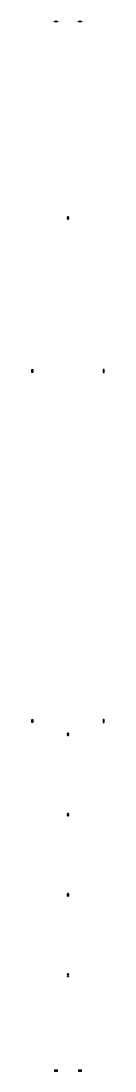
# Model space of a CAD drawing. Extents: x -100 to 1700, y -100 to 26050.
import ezdxf

# ---------------------------------------------------------------- set-up
doc = ezdxf.new("R2010")
doc.units = 0
doc.layers.add('GAP', color=1, linetype='continuous')
doc.layers.add('PIN', color=3, linetype='continuous')

# ---------------------------------------------------------------- blocks, each defined once
blk = doc.blocks.new('Q6GAP')
for points in [[(810.7, 21176.2), (810.7, 21176.9), (789.3, 21176.9), (789.3, 21176.2), (810.7, 21176.2)], [(790, 21159.2), (790, 21176.2), (789.3, 21176.2), (789.3, 21159.2), (790, 21159.2)], [(799, 21154.2), (790, 21159.2), (789.3, 21159.2), (798.3, 21154.2), (799, 21154.2)], [(790, 21131), (799, 21136), (798.3, 21136), (789.3, 21131), (790, 21131)], [(790, 21114), (790, 21131), (789.3, 21131), (789.3, 21114), (790, 21114)], [(810.7, 21113.3), (810.7, 21114), (789.3, 21114), (789.3, 21113.3), (810.7, 21113.3)], [(799, 21153.2), (799, 21154.2), (798.3, 21154.2), (798.3, 21153.2), (799, 21153.2)], [(799, 21136), (799, 21137), (798.3, 21137), (798.3, 21136), (799, 21136)], [(799, 21146.2), (799, 21153.2), (798.8, 21153.2), (798.8, 21146.2), (799, 21146.2)], [(801.2, 21146), (801.2, 21146.2), (798.8, 21146.2), (798.8, 21146), (801.2, 21146)], [(799, 21138.5), (799.805, 21143.5), (799.605, 21143.5), (798.8, 21138.5), (799, 21138.5)], [(799, 21137), (799, 21138.5), (798.8, 21138.5), (798.8, 21137), (799, 21137)], [(799.805, 21143.5), (799.805, 21146), (799.605, 21146), (799.605, 21143.5), (799.805, 21143.5)], [(800.195, 21143.5), (800.195, 21146), (800.395, 21146), (800.395, 21143.5), (800.195, 21143.5)], [(801, 21138.5), (800.195, 21143.5), (800.395, 21143.5), (801.2, 21138.5), (801, 21138.5)], [(801, 21154.2), (810, 21159.2), (810.7, 21159.2), (801.7, 21154.2), (801, 21154.2)], [(801, 21153.2), (801, 21154.2), (801.7, 21154.2), (801.7, 21153.2), (801, 21153.2)], [(801, 21146.2), (801, 21153.2), (801.2, 21153.2), (801.2, 21146.2), (801, 21146.2)], [(801, 21137), (801, 21138.5), (801.2, 21138.5), (801.2, 21137), (801, 21137)], [(801, 21136), (801, 21137), (801.7, 21137), (801.7, 21136), (801, 21136)], [(810, 21131), (801, 21136), (801.7, 21136), (810.7, 21131), (810, 21131)], [(810, 21159.2), (810, 21176.2), (810.7, 21176.2), (810.7, 21159.2), (810, 21159.2)], [(810, 21114), (810, 21131), (810.7, 21131), (810.7, 21114), (810, 21114)], [(810.7, 8316.2), (810.7, 8316.9), (789.3, 8316.9), (789.3, 8316.2), (810.7, 8316.2)], [(790, 8299.2), (790, 8316.2), (789.3, 8316.2), (789.3, 8299.2), (790, 8299.2)], [(799, 8294.2), (790, 8299.2), (789.3, 8299.2), (798.3, 8294.2), (799, 8294.2)], [(790, 8271), (799, 8276), (798.3, 8276), (789.3, 8271), (790, 8271)], [(790, 8254), (790, 8271), (789.3, 8271), (789.3, 8254), (790, 8254)], [(810.7, 8253.3), (810.7, 8254), (789.3, 8254), (789.3, 8253.3), (810.7, 8253.3)], [(799, 8293.2), (799, 8294.2), (798.3, 8294.2), (798.3, 8293.2), (799, 8293.2)], [(799, 8276), (799, 8277), (798.3, 8277), (798.3, 8276), (799, 8276)], [(799, 8286.2), (799, 8293.2), (798.8, 8293.2), (798.8, 8286.2), (799, 8286.2)], [(801.2, 8286), (801.2, 8286.2), (798.8, 8286.2), (798.8, 8286), (801.2, 8286)], [(799, 8278.5), (799.805, 8283.5), (799.605, 8283.5), (798.8, 8278.5), (799, 8278.5)], [(799, 8277), (799, 8278.5), (798.8, 8278.5), (798.8, 8277), (799, 8277)], [(799.805, 8283.5), (799.805, 8286), (799.605, 8286), (799.605, 8283.5), (799.805, 8283.5)], [(800.195, 8283.5), (800.195, 8286), (800.395, 8286), (800.395, 8283.5), (800.195, 8283.5)], [(801, 8278.5), (800.195, 8283.5), (800.395, 8283.5), (801.2, 8278.5), (801, 8278.5)], [(801, 8294.2), (810, 8299.2), (810.7, 8299.2), (801.7, 8294.2), (801, 8294.2)], [(801, 8293.2), (801, 8294.2), (801.7, 8294.2), (801.7, 8293.2), (801, 8293.2)], [(801, 8286.2), (801, 8293.2), (801.2, 8293.2), (801.2, 8286.2), (801, 8286.2)], [(801, 8277), (801, 8278.5), (801.2, 8278.5), (801.2, 8277), (801, 8277)], [(801, 8276), (801, 8277), (801.7, 8277), (801.7, 8276), (801, 8276)], [(810, 8271), (801, 8276), (801.7, 8276), (810.7, 8271), (810, 8271)], [(810, 8299.2), (810, 8316.2), (810.7, 8316.2), (810.7, 8299.2), (810, 8299.2)], [(810, 8254), (810, 8271), (810.7, 8271), (810.7, 8254), (810, 8254)], [(810.7, 6316.2), (810.7, 6316.9), (789.3, 6316.9), (789.3, 6316.2), (810.7, 6316.2)], [(790, 6299.2), (790, 6316.2), (789.3, 6316.2), (789.3, 6299.2), (790, 6299.2)], [(799, 6294.2), (790, 6299.2), (789.3, 6299.2), (798.3, 6294.2), (799, 6294.2)], [(790, 6271), (799, 6276), (798.3, 6276), (789.3, 6271), (790, 6271)], [(799, 6293.2), (799, 6294.2), (798.3, 6294.2), (798.3, 6293.2), (799, 6293.2)], [(799, 6276), (799, 6277), (798.3, 6277), (798.3, 6276), (799, 6276)], [(799, 6286.2), (799, 6293.2), (798.8, 6293.2), (798.8, 6286.2), (799, 6286.2)], [(801.2, 6286), (801.2, 6286.2), (798.8, 6286.2), (798.8, 6286), (801.2, 6286)], [(799, 6278.5), (799.805, 6283.5), (799.605, 6283.5), (798.8, 6278.5), (799, 6278.5)], [(799, 6277), (799, 6278.5), (798.8, 6278.5), (798.8, 6277), (799, 6277)], [(799.805, 6283.5), (799.805, 6286), (799.605, 6286), (799.605, 6283.5), (799.805, 6283.5)], [(800.195, 6283.5), (800.195, 6286), (800.395, 6286), (800.395, 6283.5), (800.195, 6283.5)], [(801, 6278.5), (800.195, 6283.5), (800.395, 6283.5), (801.2, 6278.5), (801, 6278.5)], [(801, 6294.2), (810, 6299.2), (810.7, 6299.2), (801.7, 6294.2), (801, 6294.2)], [(801, 6293.2), (801, 6294.2), (801.7, 6294.2), (801.7, 6293.2), (801, 6293.2)], [(801, 6286.2), (801, 6293.2), (801.2, 6293.2), (801.2, 6286.2), (801, 6286.2)], [(801, 6277), (801, 6278.5), (801.2, 6278.5), (801.2, 6277), (801, 6277)], [(801, 6276), (801, 6277), (801.7, 6277), (801.7, 6276), (801, 6276)], [(810, 6271), (801, 6276), (801.7, 6276), (810.7, 6271), (810, 6271)], [(810, 6299.2), (810, 6316.2), (810.7, 6316.2), (810.7, 6299.2), (810, 6299.2)], [(790, 6254), (790, 6271), (789.3, 6271), (789.3, 6254), (790, 6254)], [(810.7, 6253.3), (810.7, 6254), (789.3, 6254), (789.3, 6253.3), (810.7, 6253.3)], [(810, 6254), (810, 6271), (810.7, 6271), (810.7, 6254), (810, 6254)], [(810.7, 4316.2), (810.7, 4316.9), (789.3, 4316.9), (789.3, 4316.2), (810.7, 4316.2)], [(790, 4299.2), (790, 4316.2), (789.3, 4316.2), (789.3, 4299.2), (790, 4299.2)], [(790, 4271), (790, 4299.2), (789.3, 4299.2), (789.3, 4271), (790, 4271)], [(790, 4254), (790, 4271), (789.3, 4271), (789.3, 4254), (790, 4254)], [(810.7, 4253.3), (810.7, 4254), (789.3, 4254), (789.3, 4253.3), (810.7, 4253.3)], [(810, 4299.2), (810, 4316.2), (810.7, 4316.2), (810.7, 4299.2), (810, 4299.2)], [(810, 4271), (810, 4299.2), (810.7, 4299.2), (810.7, 4271), (810, 4271)], [(810, 4254), (810, 4271), (810.7, 4271), (810.7, 4254), (810, 4254)], [(810.7, 2316.2), (810.7, 2316.9), (789.3, 2316.9), (789.3, 2316.2), (810.7, 2316.2)], [(790, 2299.2), (790, 2316.2), (789.3, 2316.2), (789.3, 2299.2), (790, 2299.2)], [(810.7, 2298.5), (810.7, 2299.2), (789.3, 2299.2), (789.3, 2298.5), (810.7, 2298.5)], [(810.7, 2271), (810.7, 2271.7), (789.3, 2271.7), (789.3, 2271), (810.7, 2271)], [(790, 2254), (790, 2271), (789.3, 2271), (789.3, 2254), (790, 2254)], [(810.7, 2253.3), (810.7, 2254), (789.3, 2254), (789.3, 2253.3), (810.7, 2253.3)], [(810, 2299.2), (810, 2316.2), (810.7, 2316.2), (810.7, 2299.2), (810, 2299.2)], [(810, 2254), (810, 2271), (810.7, 2271), (810.7, 2254), (810, 2254)]]:
    blk.add_lwpolyline(points)
blk = doc.blocks.new('Q6PIN')
for points in [[(810, 21159.2), (810, 21176.2), (790, 21176.2), (790, 21159.2), (810, 21159.2)], [(800, 21154.2), (800, 21159.2), (790, 21159.2), (799, 21154.2), (800, 21154.2)], [(800, 21131), (800, 21136), (799, 21136), (790, 21131), (800, 21131)], [(810, 21114), (810, 21131), (790, 21131), (790, 21114), (810, 21114)], [(801, 21146.2), (801, 21154.2), (799, 21154.2), (799, 21146.2), (801, 21146.2)], [(800, 21138.5), (800, 21143.5), (799.805, 21143.5), (799, 21138.5), (800, 21138.5)], [(801, 21136), (801, 21138.5), (799, 21138.5), (799, 21136), (801, 21136)], [(800.195, 21143.5), (800.195, 21146), (799.805, 21146), (799.805, 21143.5), (800.195, 21143.5)], [(800, 21154.2), (800, 21159.2), (810, 21159.2), (801, 21154.2), (800, 21154.2)], [(800, 21138.5), (800, 21143.5), (800.195, 21143.5), (801, 21138.5), (800, 21138.5)], [(800, 21131), (800, 21136), (801, 21136), (810, 21131), (800, 21131)], [(810, 8299.2), (810, 8316.2), (790, 8316.2), (790, 8299.2), (810, 8299.2)], [(800, 8294.2), (800, 8299.2), (790, 8299.2), (799, 8294.2), (800, 8294.2)], [(800, 8271), (800, 8276), (799, 8276), (790, 8271), (800, 8271)], [(810, 8254), (810, 8271), (790, 8271), (790, 8254), (810, 8254)], [(801, 8286.2), (801, 8294.2), (799, 8294.2), (799, 8286.2), (801, 8286.2)], [(800, 8278.5), (800, 8283.5), (799.805, 8283.5), (799, 8278.5), (800, 8278.5)], [(801, 8276), (801, 8278.5), (799, 8278.5), (799, 8276), (801, 8276)], [(800.195, 8283.5), (800.195, 8286), (799.805, 8286), (799.805, 8283.5), (800.195, 8283.5)], [(800, 8294.2), (800, 8299.2), (810, 8299.2), (801, 8294.2), (800, 8294.2)], [(800, 8278.5), (800, 8283.5), (800.195, 8283.5), (801, 8278.5), (800, 8278.5)], [(800, 8271), (800, 8276), (801, 8276), (810, 8271), (800, 8271)], [(810, 6299.2), (810, 6316.2), (790, 6316.2), (790, 6299.2), (810, 6299.2)], [(800, 6294.2), (800, 6299.2), (790, 6299.2), (799, 6294.2), (800, 6294.2)], [(800, 6271), (800, 6276), (799, 6276), (790, 6271), (800, 6271)], [(801, 6286.2), (801, 6294.2), (799, 6294.2), (799, 6286.2), (801, 6286.2)], [(800, 6278.5), (800, 6283.5), (799.805, 6283.5), (799, 6278.5), (800, 6278.5)], [(801, 6276), (801, 6278.5), (799, 6278.5), (799, 6276), (801, 6276)], [(800.195, 6283.5), (800.195, 6286), (799.805, 6286), (799.805, 6283.5), (800.195, 6283.5)], [(800, 6294.2), (800, 6299.2), (810, 6299.2), (801, 6294.2), (800, 6294.2)], [(800, 6278.5), (800, 6283.5), (800.195, 6283.5), (801, 6278.5), (800, 6278.5)], [(800, 6271), (800, 6276), (801, 6276), (810, 6271), (800, 6271)], [(810, 6254), (810, 6271), (790, 6271), (790, 6254), (810, 6254)], [(810, 4299.2), (810, 4316.2), (790, 4316.2), (790, 4299.2), (810, 4299.2)], [(810, 4271), (810, 4299.2), (790, 4299.2), (790, 4271), (810, 4271)], [(810, 4254), (810, 4271), (790, 4271), (790, 4254), (810, 4254)], [(810, 2299.2), (810, 2316.2), (790, 2316.2), (790, 2299.2), (810, 2299.2)], [(810, 2254), (810, 2271), (790, 2271), (790, 2254), (810, 2254)]]:
    blk.add_lwpolyline(points)
blk = doc.blocks.new('Q6')
at = {"layer": 'PIN'}
for points in [[(460, 26050), (540, 26050), (540, 26030), (460, 26030), (460, 26050)], [(1060, 26050), (1140, 26050), (1140, 26030), (1060, 26030), (1060, 26050)], [(-100, 17293), (-100, 17373), (-80, 17373), (-80, 17293), (-100, 17293)], [(1700, 17293), (1700, 17373), (1680, 17373), (1680, 17293), (1700, 17293)], [(-100, 8577), (-100, 8657), (-80, 8657), (-80, 8577), (-100, 8577)], [(1700, 8577), (1700, 8657), (1680, 8657), (1680, 8577), (1700, 8577)], [(460, -100), (540, -100), (540, -80), (460, -80), (460, -100)], [(1060, -100), (1140, -100), (1140, -80), (1060, -80), (1060, -100)]]:
    blk.add_lwpolyline(points, dxfattribs=at)

msp = doc.modelspace()

# ---------------------------------------------------------------- block references
msp.add_blockref('Q6', (0, 0))
at = {"layer": 'GAP'}
msp.add_blockref('Q6GAP', (0, 0), dxfattribs=at)
at = {"layer": 'PIN'}
msp.add_blockref('Q6PIN', (0, 0), dxfattribs=at)

doc.saveas('drawing.dxf')
